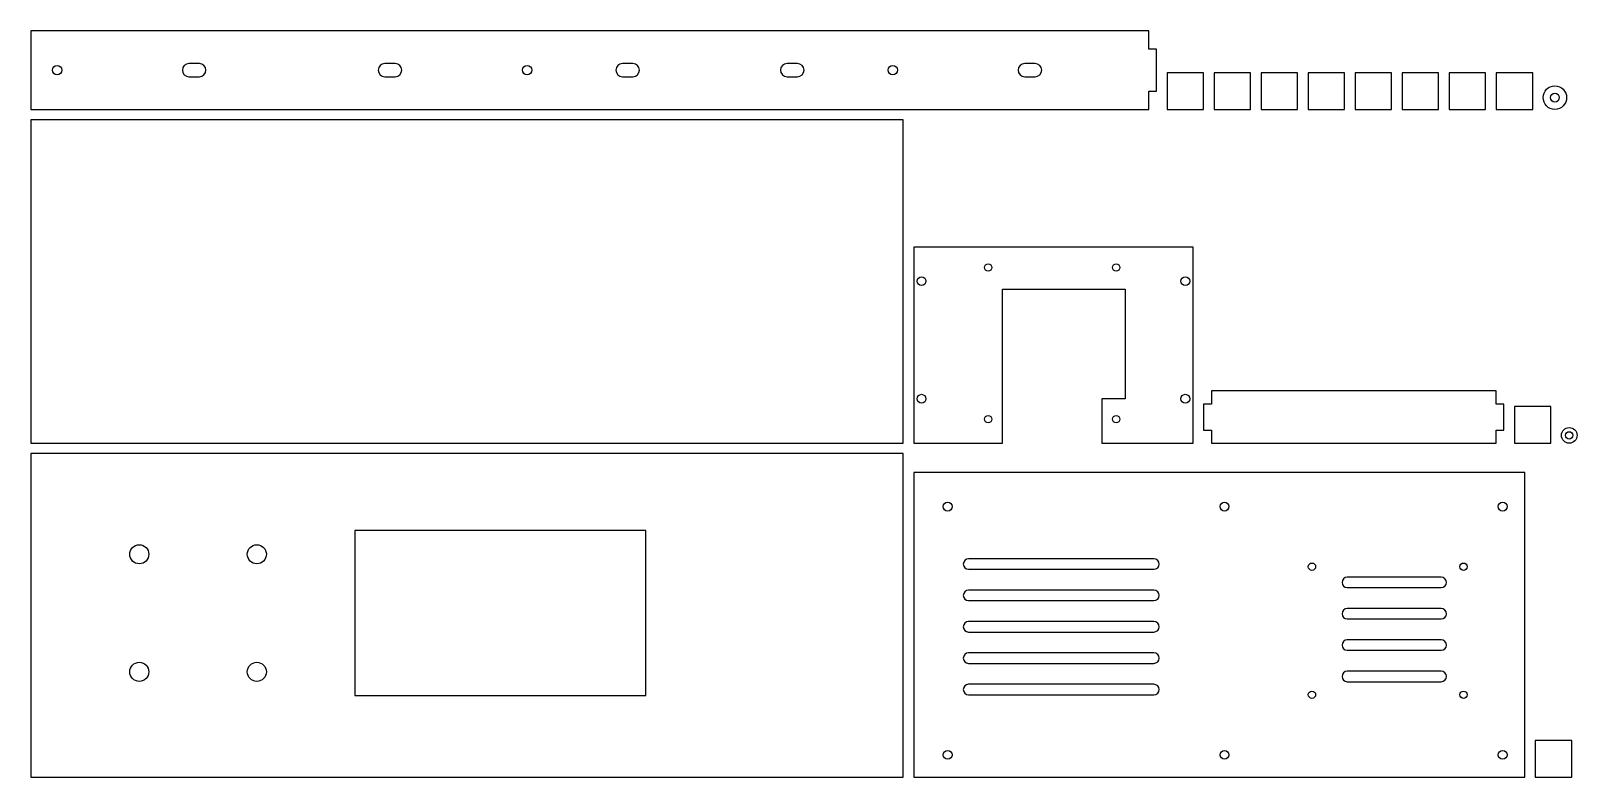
# Model space of a CAD drawing. Header units: millimetres. Extents: x 4 to 596, y 4 to 290.
import ezdxf

# ---------------------------------------------------------------- set-up
doc = ezdxf.new("R2010")
doc.units = ezdxf.units.MM
doc.layers.add('CUT', color=1, linetype='Continuous')

msp = doc.modelspace()

# ---------------------------------------------------------------- linework, layer by layer
at = {"layer": 'CUT'}
for points in [[(432, 259.5), (432, 266.5), (435, 266.5), (435, 282.5), (432, 282.5), (432, 289.5), (4, 289.5), (4, 259.5)], [(64.5, 277), (63.543, 276.81), (62.732, 276.268), (62.19, 275.457), (62, 274.5), (62.19, 273.543), (62.732, 272.732), (63.543, 272.19), (64.5, 272), (68.5, 272), (69.457, 272.19), (70.268, 272.732), (70.81, 273.543), (71, 274.5), (70.81, 275.457), (70.268, 276.268), (69.457, 276.81), (68.5, 277)], [(139.5, 277), (138.543, 276.81), (137.732, 276.268), (137.19, 275.457), (137, 274.5), (137.19, 273.543), (137.732, 272.732), (138.543, 272.19), (139.5, 272), (143.5, 272), (144.457, 272.19), (145.268, 272.732), (145.81, 273.543), (146, 274.5), (145.81, 275.457), (145.268, 276.268), (144.457, 276.81), (143.5, 277)], [(230.5, 277), (229.543, 276.81), (228.732, 276.268), (228.19, 275.457), (228, 274.5), (228.19, 273.543), (228.732, 272.732), (229.543, 272.19), (230.5, 272), (234.5, 272), (235.457, 272.19), (236.268, 272.732), (236.81, 273.543), (237, 274.5), (236.81, 275.457), (236.268, 276.268), (235.457, 276.81), (234.5, 277)], [(293.5, 277), (292.543, 276.81), (291.732, 276.268), (291.19, 275.457), (291, 274.5), (291.19, 273.543), (291.732, 272.732), (292.543, 272.19), (293.5, 272), (297.5, 272), (298.457, 272.19), (299.268, 272.732), (299.81, 273.543), (300, 274.5), (299.81, 275.457), (299.268, 276.268), (298.457, 276.81), (297.5, 277)], [(384.5, 277), (383.543, 276.81), (382.732, 276.268), (382.19, 275.457), (382, 274.5), (382.19, 273.543), (382.732, 272.732), (383.543, 272.19), (384.5, 272), (388.5, 272), (389.457, 272.19), (390.268, 272.732), (390.81, 273.543), (391, 274.5), (390.81, 275.457), (390.268, 276.268), (389.457, 276.81), (388.5, 277)], [(439, 259.5), (453, 259.5), (453, 273.5), (439, 273.5)], [(457, 259.5), (471, 259.5), (471, 273.5), (457, 273.5)], [(475, 259.5), (489, 259.5), (489, 273.5), (475, 273.5)], [(493, 259.5), (507, 259.5), (507, 273.5), (493, 273.5)], [(511, 259.5), (525, 259.5), (525, 273.5), (511, 273.5)], [(529, 259.5), (543, 259.5), (543, 273.5), (529, 273.5)], [(547, 259.5), (561, 259.5), (561, 273.5), (547, 273.5)], [(565, 259.5), (579, 259.5), (579, 273.5), (565, 273.5)], [(338, 131.75), (338, 255.5), (4, 255.5), (4, 131.75)], [(342, 131.75), (376, 131.75), (376, 190.75), (423, 190.75), (423, 148.75), (414, 148.75), (414, 131.75), (449, 131.75), (449, 206.75), (342, 206.75)], [(456, 131.75), (565, 131.75), (565, 136.75), (568, 136.75), (568, 146.75), (565, 146.75), (565, 151.75), (456, 151.75), (456, 146.75), (453, 146.75), (453, 136.75), (456, 136.75)], [(572, 131.75), (586, 131.75), (586, 145.75), (572, 145.75)], [(338, 4), (338, 127.75), (4, 127.75), (4, 4)], [(576, 4), (576, 120.5), (342, 120.5), (342, 4)], [(239.4, 35.2), (239.4, 98.3), (128, 98.3), (128, 35.2)], [(363, 87.5), (362.235, 87.348), (361.586, 86.914), (361.152, 86.265), (361, 85.5), (361.152, 84.735), (361.586, 84.086), (362.235, 83.652), (363, 83.5), (434, 83.5), (434.765, 83.652), (435.414, 84.086), (435.848, 84.735), (436, 85.5), (435.848, 86.265), (435.414, 86.914), (434.765, 87.348), (434, 87.5)], [(508, 80.5), (507.235, 80.348), (506.586, 79.914), (506.152, 79.265), (506, 78.5), (506.152, 77.735), (506.586, 77.086), (507.235, 76.652), (508, 76.5), (544, 76.5), (544.765, 76.652), (545.414, 77.086), (545.848, 77.735), (546, 78.5), (545.848, 79.265), (545.414, 79.914), (544.765, 80.348), (544, 80.5)], [(363, 75.5), (362.235, 75.348), (361.586, 74.914), (361.152, 74.265), (361, 73.5), (361.152, 72.735), (361.586, 72.086), (362.235, 71.652), (363, 71.5), (434, 71.5), (434.765, 71.652), (435.414, 72.086), (435.848, 72.735), (436, 73.5), (435.848, 74.265), (435.414, 74.914), (434.765, 75.348), (434, 75.5)], [(508, 68.5), (507.235, 68.348), (506.586, 67.914), (506.152, 67.265), (506, 66.5), (506.152, 65.735), (506.586, 65.086), (507.235, 64.652), (508, 64.5), (544, 64.5), (544.765, 64.652), (545.414, 65.086), (545.848, 65.735), (546, 66.5), (545.848, 67.265), (545.414, 67.914), (544.765, 68.348), (544, 68.5)], [(363, 63.5), (362.235, 63.348), (361.586, 62.914), (361.152, 62.265), (361, 61.5), (361.152, 60.735), (361.586, 60.086), (362.235, 59.652), (363, 59.5), (434, 59.5), (434.765, 59.652), (435.414, 60.086), (435.848, 60.735), (436, 61.5), (435.848, 62.265), (435.414, 62.914), (434.765, 63.348), (434, 63.5)], [(508, 56.5), (507.235, 56.348), (506.586, 55.914), (506.152, 55.265), (506, 54.5), (506.152, 53.735), (506.586, 53.086), (507.235, 52.652), (508, 52.5), (544, 52.5), (544.765, 52.652), (545.414, 53.086), (545.848, 53.735), (546, 54.5), (545.848, 55.265), (545.414, 55.914), (544.765, 56.348), (544, 56.5)], [(363, 51.5), (362.235, 51.348), (361.586, 50.914), (361.152, 50.265), (361, 49.5), (361.152, 48.735), (361.586, 48.086), (362.235, 47.652), (363, 47.5), (434, 47.5), (434.765, 47.652), (435.414, 48.086), (435.848, 48.735), (436, 49.5), (435.848, 50.265), (435.414, 50.914), (434.765, 51.348), (434, 51.5)], [(508, 44.5), (507.235, 44.348), (506.586, 43.914), (506.152, 43.265), (506, 42.5), (506.152, 41.735), (506.586, 41.086), (507.235, 40.652), (508, 40.5), (544, 40.5), (544.765, 40.652), (545.414, 41.086), (545.848, 41.735), (546, 42.5), (545.848, 43.265), (545.414, 43.914), (544.765, 44.348), (544, 44.5)], [(363, 39.5), (362.235, 39.348), (361.586, 38.914), (361.152, 38.265), (361, 37.5), (361.152, 36.735), (361.586, 36.086), (362.235, 35.652), (363, 35.5), (434, 35.5), (434.765, 35.652), (435.414, 36.086), (435.848, 36.735), (436, 37.5), (435.848, 38.265), (435.414, 38.914), (434.765, 39.348), (434, 39.5)], [(580, 4), (594, 4), (594, 18), (580, 18)]]:
    msp.add_lwpolyline(points, close=True, dxfattribs=at)
for centre, radius in [((14, 274.5), 1.8), ((194, 274.5), 1.8), ((334, 274.5), 1.8), ((587.5, 264), 4.5), ((587.5, 264), 1.7), ((345, 193.75), 1.7), ((370.5, 198.96), 1.4), ((419.5, 198.96), 1.4), ((446, 193.75), 1.7), ((345, 148.75), 1.7), ((446, 148.75), 1.7), ((370.5, 140.96), 1.4), ((419.5, 140.96), 1.4), ((593, 134.75), 3), ((593, 134.75), 1.4), ((355, 107.5), 1.7), ((461, 107.5), 1.7), ((567.5, 107.5), 1.7), ((45.5, 89.25), 3.65), ((90.5, 89.25), 3.65), ((494.5, 84.5), 1.4), ((552.5, 84.5), 1.4), ((45.5, 44.25), 3.65), ((90.5, 44.25), 3.65), ((494.5, 35.5), 1.4), ((552.5, 35.5), 1.4), ((355, 12.5), 1.7), ((461, 12.5), 1.7), ((567.5, 12.5), 1.7)]:
    msp.add_circle(centre, radius, dxfattribs=at)

doc.saveas('drawing.dxf')
